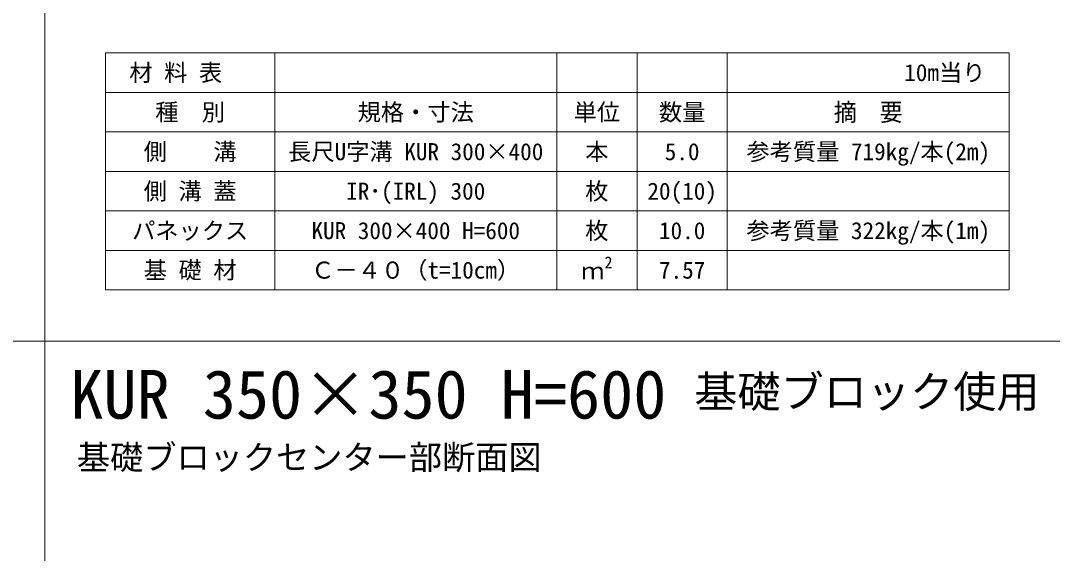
# Model space of a CAD drawing. Units: millimetres at full size, sheet at 1:40; details may follow other scales. Extents: x 206103 to 244503, y 883348 to 903496.
# Drawn here: x 234456 to 236469, y 895835 to 896873 of the extents above; entities that cross this region are included whole.
import ezdxf
from ezdxf.enums import TextEntityAlignment as Align

# ---------------------------------------------------------------- set-up
doc = ezdxf.new("R2010")
doc.units = ezdxf.units.MM
doc.header["$LTSCALE"] = 40
for name, color, linetype, lineweight in [('0_2', 7, 'Continuous', 20), ('Defpoints_3', 8, 'Continuous', 0), ('図枠', 5, 'Continuous', 13), ('寸法・材料表', 7, 'Continuous', 13)]:
    doc.layers.add(name, color=color, linetype=linetype, lineweight=lineweight)
doc.layers.add('文字', color=7, linetype='Continuous')
doc.styles.add('ＭＳ ゴシック', font='')
doc.styles.add('ＭＳ Ｐゴシック', font='')
doc.styles.get('ＭＳ ゴシック').set_extended_font_data('MS Gothic')
doc.styles.get('ＭＳ Ｐゴシック').set_extended_font_data('MS PGothic')

msp = doc.modelspace()

# ---------------------------------------------------------------- linework, layer by layer
at = {"layer": 'Defpoints_3'}
for p, q in [((234621.89, 896810.77), (236384.53, 896810.77)), ((234621.89, 896810.77), (234621.89, 896733.33)), ((234951.89, 896810.77), (234951.89, 896733.33)), ((235501.89, 896810.77), (235501.89, 896733.33)), ((235658.53, 896810.77), (235658.53, 896733.33)), ((235834.53, 896810.77), (235834.53, 896733.33)), ((236384.53, 896810.77), (236384.53, 896733.33))]:
    msp.add_line(p, q, dxfattribs=at)
at = {"layer": '図枠'}
for p, q in [((234503.21, 903148.33), (234503.21, 883348.33)), ((227303.21, 896248.33), (244503.21, 896248.33))]:
    msp.add_line(p, q, dxfattribs=at)
at = {"layer": '寸法・材料表'}
for p, q in [((234621.89, 896733.33), (236384.53, 896733.33)), ((234621.89, 896733.33), (234621.89, 896348.33)), ((234951.89, 896733.33), (234951.89, 896348.33)), ((235501.89, 896733.33), (235501.89, 896348.33)), ((235658.53, 896733.33), (235658.53, 896348.33)), ((235834.53, 896733.33), (235834.53, 896348.33)), ((236384.53, 896733.33), (236384.53, 896348.33)), ((234621.89, 896656.33), (236384.53, 896656.33)), ((234621.89, 896579.33), (236384.53, 896579.33)), ((234621.89, 896502.33), (236384.53, 896502.33)), ((234621.89, 896425.33), (236384.53, 896425.33)), ((234621.89, 896348.33), (236384.53, 896348.33))]:
    msp.add_line(p, q, dxfattribs=at)

# ---------------------------------------------------------------- texts
at = {"layer": '0_2', "style": 'ＭＳ ゴシック'}
msp.add_text('基礎ブロックセンター部断面図', height=47.47, dxfattribs=at).set_placement((234565.97, 895983.91), align=Align.BOTTOM_LEFT)
at = {"layer": '寸法・材料表', "style": 'ＭＳ ゴシック'}
msp.add_text('\u3000材 料 表', height=33.23, dxfattribs=at).set_placement((234622.94, 896772.05), align=Align.MIDDLE_LEFT)
msp.add_text('10m当り\u3000', height=33.23, dxfattribs=at).set_placement((236383.47, 896772.05), align=Align.MIDDLE_RIGHT)
for s, p in [('種\u3000別', (234786.89, 896694.83)), ('規格・寸法', (235226.89, 896694.83)), ('単位', (235580.21, 896694.83)), ('数量', (235746.53, 896694.83)), ('側\u3000\u3000溝', (234786.89, 896617.83)), ('長尺U字溝 KUR 300×400', (235226.89, 896617.83)), ('本', (235580.21, 896617.83)), ('参考質量 719kg/本(2m)', (236109.53, 896617.83)), ('5.0', (235746.53, 896617.83)), ('側 溝 蓋', (234786.89, 896540.83)), ('IR･(IRL) 300', (235226.89, 896540.83)), ('枚', (235580.21, 896540.83)), ('20(10)', (235746.53, 896540.83)), ('パネックス', (234786.89, 896463.83)), ('KUR 300×400 H=600', (235226.89, 896463.83)), ('枚', (235580.21, 896463.83)), ('10.0', (235746.53, 896463.83)), ('参考質量 322kg/本(1m)', (236109.53, 896463.83)), ('基 礎 材', (234786.89, 896386.83)), ('Ｃ－４０（t=10cm）', (235226.89, 896386.83)), ('7.57', (235746.53, 896386.83))]:
    msp.add_text(s, height=33.23, dxfattribs=at).set_placement(p, align=Align.MIDDLE_CENTER)
at = {"layer": '寸法・材料表', "style": 'ＭＳ Ｐゴシック', "width": 0.95}
msp.add_text('摘\u3000要', height=34.64, dxfattribs=at).set_placement((236109.53, 896694.83), align=Align.MIDDLE_CENTER)
at = {"layer": '寸法・材料表', "style": 'ＭＳ ゴシック'}
for s, height, p in [('2', 23.26, (235594.94, 896383.22)), ('ｍ', 33.23, (235549.61, 896358.72))]:
    msp.add_text(s, height=height, dxfattribs=at).set_placement(p, align=Align.BOTTOM_LEFT)
at = {"layer": '文字', "style": 'ＭＳ ゴシック'}
msp.add_text('KUR 350×350 H=600', height=94.94, dxfattribs=at).set_placement((234553.21, 896068.83), align=Align.BOTTOM_LEFT)
msp.add_text('基礎ブロック使用', height=61.71, dxfattribs=at).set_placement((236443.58, 896149.79), align=Align.MIDDLE_RIGHT)

doc.saveas('drawing.dxf')
